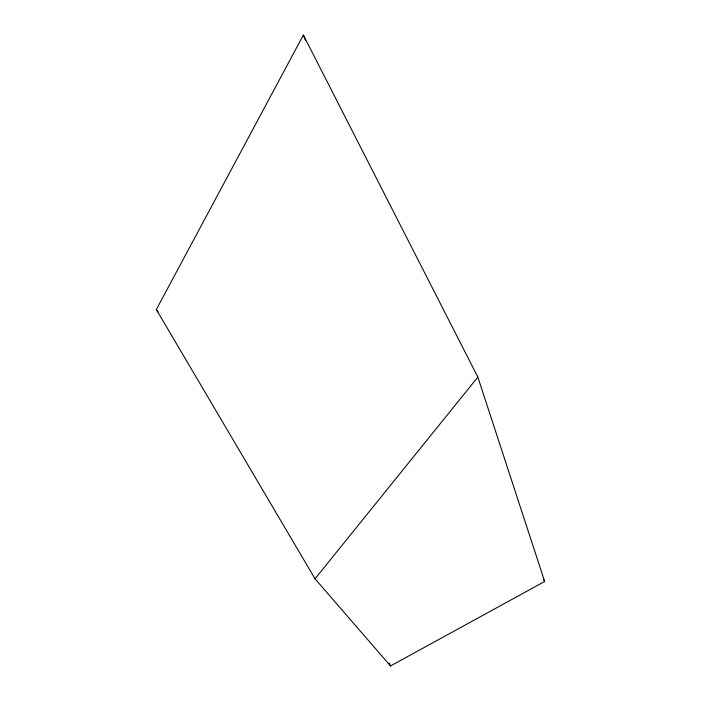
<?xml version="1.0" encoding="UTF-8"?>
<svg xmlns="http://www.w3.org/2000/svg" width="701" height="701" viewBox="0 0 701 701"><rect width="100%" height="100%" fill="white"/><g stroke="black" fill="none" stroke-linecap="round" stroke-linejoin="round"><path stroke-width="1.05" d="M156.332 309.544L303.375 35.05L477.854 377.085L544.668 581.48L390.518 665.95L315.021 578.807L156.332 309.544L158.049 311.814M315.021 578.807L477.854 377.085M543.59 579.657L544.668 581.48M389.09 663.111L390.518 665.95M303.375 35.05L305.496 40.456"/></g></svg>
